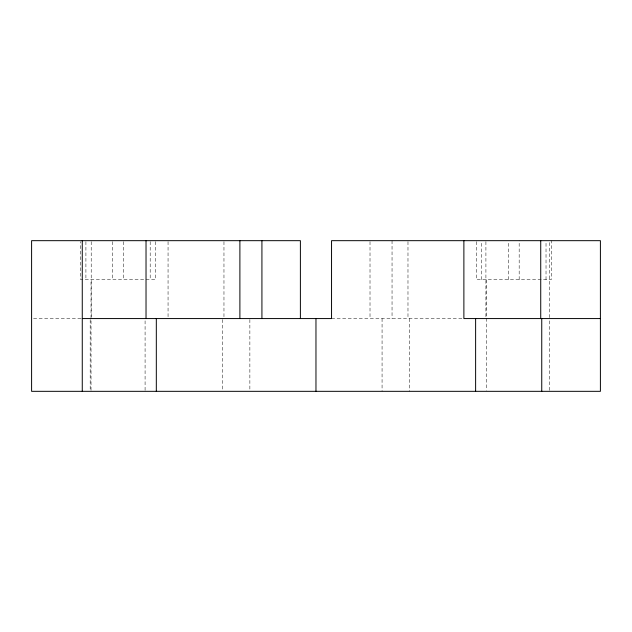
<?xml version="1.0" encoding="UTF-8"?>
<svg xmlns="http://www.w3.org/2000/svg" width="632" height="632" viewBox="0 0 632 632"><rect width="100%" height="100%" fill="white"/><g stroke="black" fill="none" stroke-linecap="round" stroke-linejoin="round"><path stroke-width="0.47" stroke-dasharray="3.16 2.37" d="M91.024 390.347L91.024 279.62M145.084 390.347L145.084 319.8M476.465 241.645L476.465 279.62L551.309 279.62L551.309 240.673M481.75 279.62L481.75 241.645M508.602 279.62L508.602 241.645M519.172 279.62L519.172 240.673M546.024 279.62L546.024 241.645M549.721 390.347L549.721 319.555M549.721 317.588L549.721 241.653M33.551 318.567L81.433 318.567M331.547 318.567L463.43 318.567M486.624 279.62L486.624 390.347M485.913 241.653L485.913 317.588M409.449 318.567L409.449 391.327M407.98 241.653L407.98 318.567M392.045 240.673L392.045 318.567M382.068 318.567L382.068 391.327M370.012 241.653L370.012 318.567M249.869 319.555L249.869 390.347M223.965 241.653L223.965 317.588M222.488 319.555L222.488 390.347M168.057 241.653L168.057 317.588M155.48 241.645L155.48 279.62L80.627 279.62L80.627 241.645M150.187 241.645L150.187 279.62M123.343 241.645L123.343 279.62M112.765 241.645L112.765 279.62M91.206 241.653L91.206 317.588M90.186 319.555L90.186 390.347M85.913 241.645L85.913 279.62"/><path stroke-width="0.95" d="M540.731 318.567L540.731 240.673M82.263 318.567L331.547 318.567L331.547 240.673L600.4 240.673L600.4 391.327L31.6 391.327L31.6 240.673L300.39 240.673L300.39 318.567M600.4 318.567L463.88 318.567L463.88 240.673M541.75 318.567L541.75 391.327M475.619 318.567L475.619 391.327M315.968 318.567L315.968 391.327M261.925 240.673L261.925 318.567M239.891 240.673L239.891 318.567M156.317 318.567L156.317 391.327M146.024 240.673L146.024 318.567M82.263 240.673L82.263 391.327"/></g></svg>
